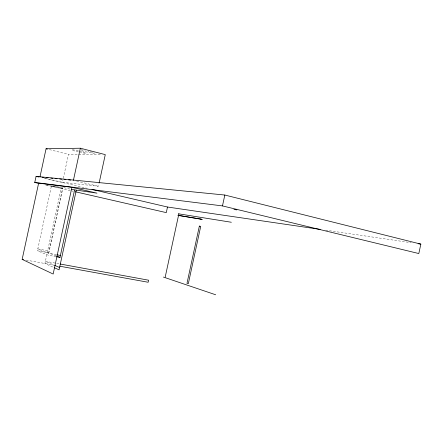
<?xml version="1.0" encoding="UTF-8"?>
<svg xmlns="http://www.w3.org/2000/svg" width="443" height="443" viewBox="0 0 443 443"><rect width="100%" height="100%" fill="white"/><g stroke="black" fill="none" stroke-linecap="round" stroke-linejoin="round"><path stroke-width="0.33" stroke-dasharray="2.21 1.66" d="M56.521 254.725L48.758 253.263L37.81 248.894L51.416 185.955L62.984 187.467L70.038 189.089M56.2 255.893L48.625 252.887L62.546 188.508L61.145 188.319L44.893 263.502L53.525 267.356M45.247 178.269L62.452 182.283L63.172 178.961M63.31 178.296L68.482 154.397L78.018 154.452M48.758 253.263L62.984 187.467M62.452 182.283L98.429 186.281L99.01 183.59M78.699 154.457L101.868 154.601M325.671 230.183L411.265 242.714M26.165 260.102L54.4 265.23M58.947 263.795L45.363 261.309L54.013 265.086M56.1 256.674L48.337 255.223L37.4 250.771L48.625 252.887M37.81 248.894L49.029 251.026M51.416 185.955L62.546 188.508M46.576 184.98L61.145 188.319M45.551 184.936L73.206 191.276M44.162 178.263L87.293 188.319M76.694 181.154L98.429 186.281M87.947 151.08L88.971 151.334M49.361 149.59L68.482 154.397M79.452 151.041A7.426 0.565 12.9 0 1 86.147 153.106A7.426 0.565 12.9 0 1 80.277 152.381M78.405 151.966A7.426 0.565 12.9 0 1 71.677 149.839A7.426 0.565 12.9 0 1 78.821 150.897M93.855 152.796A7.631 0.598 12.8 0 1 85.997 151.86L84.137 151.395A7.631 0.598 12.8 0 1 81.086 150.515M81.025 149.751A7.631 0.598 12.8 0 1 85.344 150.498M90.427 151.705A7.631 0.598 12.8 0 1 92.897 152.436"/><path stroke-width="0.66" d="M34.759 182.461L36.071 176.38L224.822 195.036L420.85 244.115L418.812 253.546L222.475 205.912L34.759 182.461L40.152 183.701M71.899 187.339L53.154 274.034L22.15 259.376L38.63 183.153L71.899 187.339L96.951 193.142L71.323 189.382M39.953 177.034L46.066 148.759L80.355 148.222L105.273 154.624L99.16 182.915M73.405 180.373L80.355 148.222M56.748 256.796L59.988 257.4L74.529 190.125M76.257 190.357L59.074 269.831L54.14 267.633M320.195 229.38L167.498 207.019L166.286 212.623L75.227 191.741M178.867 213.864L165.084 277.628L215.675 294.778M222.475 205.912L224.822 195.036M42.002 177.239L44.051 177.444M46.1 177.649L48.143 177.853M50.873 178.125L52.922 178.33M54.971 178.535L57.02 178.739M59.75 179.011L61.798 179.216M64.528 179.487L65.896 179.625M68.626 179.897L70.675 180.102M233.91 209.5L236.894 209.888M418.109 243.716L420.85 244.115M178.363 213.786L231.351 222.259M22.15 259.376L23.49 259.615M59.838 266.221L148.156 282.257L148.604 280.203L60.309 264.045M57.169 254.847L60.409 255.456M38.63 183.153L40.618 183.612M36.071 176.38L38.768 177.006M92.011 189.421L167.498 207.019M46.066 148.759L47.384 149.092M163.423 277.069L164.597 277.468M56.831 256.148L59.988 257.4M54.633 265.351L59.578 267.511M199.361 226.085L186.974 283.393L188.33 283.642L200.707 226.39L199.361 226.085M200.845 219.086L177.931 215.326L202.218 219.401L200.845 219.086"/></g></svg>
